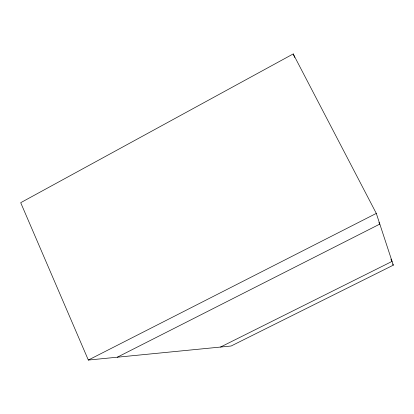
<?xml version="1.0" encoding="UTF-8"?>
<svg xmlns="http://www.w3.org/2000/svg" width="414" height="414" viewBox="0 0 414 414"><rect width="100%" height="100%" fill="white"/><g stroke="black" fill="none" stroke-linecap="round" stroke-linejoin="round"><path stroke-width="0.62" d="M293.2 53.944L20.7 202.694L88.337 360.056L231.115 346.011L393.3 265.157L376.3 213.396L293.2 53.944L294.747 57.458M88.337 360.056L376.3 213.396M117.297 357.204L379.809 224.093L378.939 222.421M220.517 347.051L392.063 261.394L390.878 259.112M392.705 264.013L393.3 265.157"/></g></svg>
